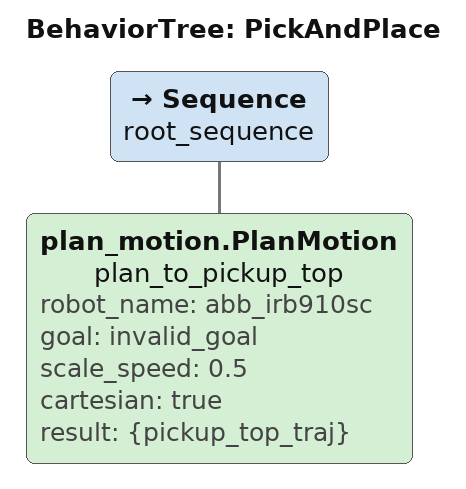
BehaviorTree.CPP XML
<?xml version='1.0'?>
<root main_tree_to_execute="PickAndPlace">
  <BehaviorTree ID="PickAndPlace">
    <Sequence name="root_sequence">
      <plan_motion.PlanMotion name="plan_to_pickup_top" robot_name="abb_irb910sc" goal="invalid_goal" scale_speed="0.5" cartesian="true" result="{pickup_top_traj}" />
    </Sequence>
  </BehaviorTree>
</root>
